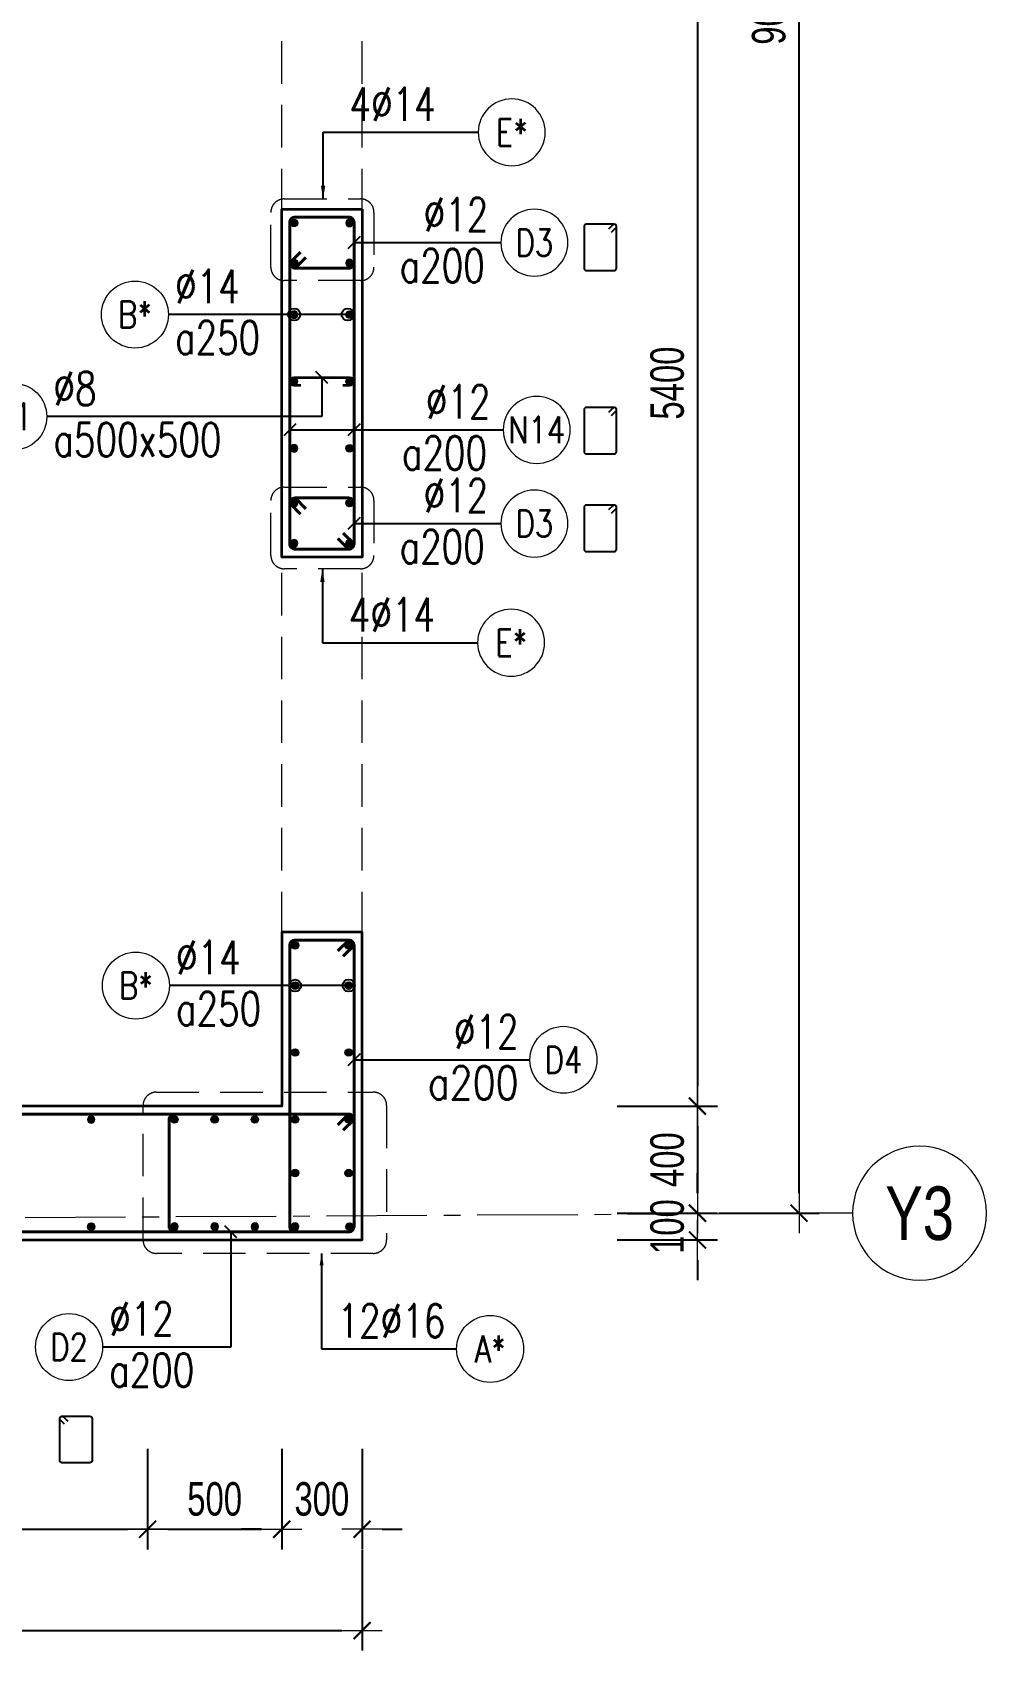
# Model space of a CAD drawing. Header units: millimetres. Extents: x 944027 to 981803, y -83026 to 82675.
# Drawn here: x 959941 to 963502, y 492 to 6536 of the extents above; entities that cross this region are included whole.
import ezdxf
from ezdxf.enums import TextEntityAlignment as Align

# ---------------------------------------------------------------- set-up
doc = ezdxf.new("R2010")
doc.units = ezdxf.units.MM
doc.header["$MEASUREMENT"] = 0
for name, pattern in [('HIDDEN2', [4.7625, 3.175, -1.5875]), ('HT_Dim Grid$0$CENTER2', [1.125, 0.75, -0.125, 0.125, -0.125]), ('HT_Grid$0$CENTER2', [1.125, 0.75, -0.125, 0.125, -0.125])]:
    doc.linetypes.add(name, pattern=pattern)
doc.layers.get('0').update_dxf_attribs({"lineweight": 20})
doc.layers.get('Defpoints').update_dxf_attribs({"color": 151, "lineweight": 9})
for name, color, linetype, lineweight in [('HT_Dim Grid$0$NDC_S_AXIS', 5, 'HT_Dim Grid$0$CENTER2', 13), ('HT_Dim Grid$0$NDC_S_SYMBOL', 1, 'Continuous', 15), ('HT_Dim Grid$0$NDC_S_TEXT SYMBOL', 7, 'Continuous', 20), ('HT_Grid$0$NDC_S_AXIS', 5, 'HT_Grid$0$CENTER2', 13), ('KC-LEADER', 153, 'Continuous', 18), ('KC-THEP', 6, 'Continuous', 40), ('NDC_S_BEAM', 3, 'HIDDEN2', 20), ('NDC_S_DIM', 1, 'Continuous', 15), ('NDC_S_HIDDEN', 8, 'HIDDEN2', 13), ('NDC_S_LEADER', 1, 'Continuous', 15), ('NDC_S_REBAR', 4, 'Continuous', 35), ('NDC_S_STIRRUP', 4, 'Continuous', 40), ('NDC_S_VN TEXT', 7, 'Continuous', 20), ('NDC_S_WALL', 6, 'Continuous', 35)]:
    doc.layers.add(name, color=color, linetype=linetype, lineweight=lineweight)
doc.layers.add('Ligature', color=1, linetype='Continuous')
doc.styles.add('HT_Dim Grid$0$NDC_ANNO', font='', dxfattribs={"width": 0.8})
doc.styles.add('NDC_ARIAL', font='arial.ttf', dxfattribs={"width": 0.85})
doc.styles.add('NDC_DIM', font='', dxfattribs={"width": 0.75})
doc.styles.add('NDC_EN TXT', font='romans.shx', dxfattribs={"width": 0.8})
doc.styles.get('HT_Dim Grid$0$NDC_ANNO').set_extended_font_data('Dotum')
doc.styles.get('NDC_DIM').set_extended_font_data('Dotum')
doc.dimstyles.new('NDC_1-50', dxfattribs={"dimscale": 50, "dimtxt": 2.5, "dimasz": 1, "dimexe": 1.5, "dimexo": 0, "dimgap": 0.8, "dimtad": 1, "dimdec": 0, "dimdsep": 46, "dimtxsty": 'NDC_ARIAL', "dimblk": 'DIMMARK', "dimcen": 49999.938995, "dimdle": 1.5, "dimclrd": 1, "dimclre": 1, "dimclrt": 3, "dimadec": 0, "dimazin": 0, "dimtfac": 1, "dimtdec": 0, "dimtix": 1, "dimtmove": 2, "dimatfit": 3, "dimfxl": 1, "dimarcsym": 0})
doc.dimstyles.new('NDC_dim_30', dxfattribs={"dimscale": 30, "dimtxt": 2.5, "dimasz": 1.5, "dimexe": 1.5, "dimexo": 2.5, "dimgap": 1, "dimtad": 1, "dimdec": 0, "dimzin": 0, "dimdsep": 46, "dimtxsty": 'NDC_DIM', "dimblk": 'DIMMARK', "dimcen": 0.09, "dimdle": 1.2, "dimclrd": 1, "dimclre": 1, "dimclrt": 3, "dimadec": 0, "dimazin": 0, "dimtfac": 1, "dimtdec": 0, "dimtix": 1, "dimtofl": 0, "dimtmove": 0, "dimatfit": 3, "dimfxl": 6, "dimfxlon": 1, "dimtolj": 1, "dimtzin": 0, "dimarcsym": 0})
doc.dimstyles.new('NDC_dim_50', dxfattribs={"dimscale": 50, "dimtxt": 2.5, "dimasz": 1.5, "dimexe": 1.5, "dimexo": 2.5, "dimgap": 1, "dimtad": 1, "dimdec": 0, "dimzin": 0, "dimdsep": 46, "dimtxsty": 'NDC_DIM', "dimblk": 'DIMMARK', "dimcen": 0.09, "dimdle": 1.2, "dimclrd": 1, "dimclre": 1, "dimclrt": 3, "dimadec": 0, "dimazin": 0, "dimtfac": 1, "dimtdec": 0, "dimtix": 1, "dimtofl": 0, "dimtmove": 0, "dimatfit": 3, "dimfxl": 6, "dimfxlon": 1, "dimtolj": 1, "dimtzin": 0, "dimarcsym": 0})

# ---------------------------------------------------------------- blocks, each defined once
blk = doc.blocks.new('THEP')
at = {"layer": 'KC-LEADER', "color": 6}
blk.add_circle((0, 0), 14, dxfattribs=at)
at = {"layer": 'KC-THEP'}
for p, q in [((-14, 0), (14, 0)), ((9.9, 9.9), (-9.9, -9.9)), ((-9.9, 9.9), (9.9, -9.9)), ((0, 14), (0, -14))]:
    blk.add_line(p, q, dxfattribs=at)
blk = doc.blocks.new('DIMMARK')
at = {"layer": 'NDC_S_DIM', "color": 1}
blk.add_line((-1.5, 0), (1, 0), dxfattribs=at)
at = {"layer": 'NDC_S_DIM', "color": 2, "const_width": 0.1}
blk.add_lwpolyline([(-0.424, -0.424), (0.424, 0.424)], dxfattribs=at)
blk = doc.blocks.new('*U10')
blk.add_circle((2.5, 0), 2.5)
at = {"layer": 'NDC_S_VN TEXT', "color": 3, "style": 'NDC_EN TXT'}
for tag, width, p in [('DK2', 0.75, (-0.85, 0.85)), ('KC2', 0.8, (-0.85, -2.97))]:
    blk.add_attdef(tag, text='', height=2.5, dxfattribs=dict(at, width=width)).set_placement(p, align=Align.RIGHT)
at = {"layer": 'NDC_S_VN TEXT', "color": 7, "style": 'NDC_EN TXT', "width": 0.8}
blk.add_attdef('SH3', text='', height=2, dxfattribs=at).set_placement((2.5, 0), align=Align.MIDDLE)
blk = doc.blocks.new('*U9')
blk.add_circle((2.5, 0), 2.5)
at = {"layer": 'NDC_S_VN TEXT', "color": 3, "style": 'NDC_EN TXT', "width": 0.75}
blk.add_attdef('DK2', text='', height=2.5, dxfattribs=at).set_placement((-0.85, 0.85), align=Align.RIGHT)
at = {"layer": 'NDC_S_VN TEXT', "color": 7, "style": 'NDC_EN TXT', "width": 0.8}
blk.add_attdef('SH3', text='', height=2, dxfattribs=at).set_placement((2.5, 0), align=Align.MIDDLE)
blk = doc.blocks.new('*U11')
blk.add_circle((-2.5, 0), 2.5)
at = {"layer": 'NDC_S_VN TEXT', "color": 3, "style": 'NDC_EN TXT', "width": 0.75}
for tag, p in [('DK1', (0.5, 0.85)), ('KC1', (0.5, -2.97))]:
    blk.add_attdef(tag, p, '', height=2.5, dxfattribs=at)
at = {"layer": 'NDC_S_VN TEXT', "color": 7, "style": 'NDC_EN TXT', "width": 0.8}
blk.add_attdef('SH2', text='', height=2, dxfattribs=at).set_placement((-2.5, 0), align=Align.MIDDLE)
blk = doc.blocks.new('*D335')
at = {"layer": 'Defpoints', "color": 0, "transparency": 16777216}
for p in [(958171.5, 2607.6), (960371.2, 2229.9), (960371.2, 945.6)]:
    blk.add_point(p, dxfattribs=at)
at = {"layer": 'NDC_S_DIM', "color": 1, "lineweight": -2, "transparency": 16777216}
for p, q in [((958171.5, 1245.6), (958171.5, 870.6)), ((960371.2, 1245.6), (960371.2, 870.6)), ((958246.5, 945.6), (960296.2, 945.6))]:
    blk.add_line(p, q, dxfattribs=at)
at = {"layer": 'NDC_S_DIM', "color": 1, "lineweight": -2, "transparency": 16777216, "xscale": 75, "yscale": 75, "zscale": 75, "rotation": 180}
blk.add_blockref('DIMMARK', (958171.5, 945.6), dxfattribs=at)
at = {"layer": 'NDC_S_DIM', "color": 1, "lineweight": -2, "transparency": 16777216, "xscale": 75, "yscale": 75, "zscale": 75}
blk.add_blockref('DIMMARK', (960371.2, 945.6), dxfattribs=at)
at = {"layer": 'NDC_S_DIM', "color": 3, "transparency": 16777216, "insert": (959271.4, 1058.2), "char_height": 125, "attachment_point": 5, "style": 'NDC_DIM'}
blk.add_mtext('\\A1;2200', dxfattribs=at)
blk = doc.blocks.new('*D336')
at = {"layer": 'Defpoints', "color": 0, "transparency": 16777216}
for p in [(960871.5, 2607.6), (960371.2, 2229.9), (960871.5, 945.6)]:
    blk.add_point(p, dxfattribs=at)
at = {"layer": 'NDC_S_DIM', "color": 1, "lineweight": -2, "transparency": 16777216}
for p, q in [((960371.2, 1245.6), (960371.2, 870.6)), ((960871.5, 1245.6), (960871.5, 870.6)), ((960446.2, 945.6), (960796.5, 945.6))]:
    blk.add_line(p, q, dxfattribs=at)
at = {"layer": 'NDC_S_DIM', "color": 1, "lineweight": -2, "transparency": 16777216, "xscale": 75, "yscale": 75, "zscale": 75, "rotation": 180}
blk.add_blockref('DIMMARK', (960371.2, 945.6), dxfattribs=at)
at = {"layer": 'NDC_S_DIM', "color": 1, "lineweight": -2, "transparency": 16777216, "xscale": 75, "yscale": 75, "zscale": 75}
blk.add_blockref('DIMMARK', (960871.5, 945.6), dxfattribs=at)
at = {"layer": 'NDC_S_DIM', "color": 3, "transparency": 16777216, "insert": (960621.4, 1058.2), "char_height": 125, "attachment_point": 5, "style": 'NDC_DIM'}
blk.add_mtext('\\A1;500', dxfattribs=at)
blk = doc.blocks.new('*D337')
at = {"layer": 'Defpoints', "color": 0, "transparency": 16777216}
for p in [(961171.5, 7357.6), (960871.5, 2607.6), (961171.5, 945.6)]:
    blk.add_point(p, dxfattribs=at)
at = {"layer": 'NDC_S_DIM', "color": 1, "lineweight": -2, "transparency": 16777216}
for p, q in [((960871.5, 1245.6), (960871.5, 870.6)), ((961171.5, 1245.6), (961171.5, 870.6)), ((960796.5, 945.6), (960721.5, 945.6)), ((961246.5, 945.6), (961321.5, 945.6))]:
    blk.add_line(p, q, dxfattribs=at)
at = {"layer": 'NDC_S_DIM', "color": 1, "lineweight": -2, "transparency": 16777216, "xscale": 75, "yscale": 75, "zscale": 75}
blk.add_blockref('DIMMARK', (960871.5, 945.6), dxfattribs=at)
at = {"layer": 'NDC_S_DIM', "color": 1, "lineweight": -2, "transparency": 16777216, "xscale": 75, "yscale": 75, "zscale": 75, "rotation": 180}
blk.add_blockref('DIMMARK', (961171.5, 945.6), dxfattribs=at)
at = {"layer": 'NDC_S_DIM', "color": 3, "transparency": 16777216, "insert": (961021.5, 1058.2), "char_height": 125, "attachment_point": 5, "style": 'NDC_DIM'}
blk.add_mtext('\\A1;300', dxfattribs=at)
blk = doc.blocks.new('*D344')
at = {"layer": 'Defpoints', "color": 0, "transparency": 16777216}
for p in [(961171.5, 11125.9), (962802.4, 11125.9), (961171.5, 2125.9)]:
    blk.add_point(p, dxfattribs=at)
at = {"layer": 'NDC_S_DIM', "color": 1, "lineweight": -2, "transparency": 16777216}
for p, q in [((962502.4, 11125.9), (962877.4, 11125.9)), ((962802.4, 2200.9), (962802.4, 11050.9)), ((962502.4, 2125.9), (962877.4, 2125.9))]:
    blk.add_line(p, q, dxfattribs=at)
at = {"layer": 'NDC_S_DIM', "color": 1, "lineweight": -2, "transparency": 16777216, "xscale": 75, "yscale": 75, "zscale": 75}
for p, rotation in [((962802.4, 11125.9), 90), ((962802.4, 2125.9), 270)]:
    blk.add_blockref('DIMMARK', p, dxfattribs=dict(at, rotation=rotation))
at = {"layer": 'NDC_S_DIM', "color": 3, "transparency": 16777216, "insert": (962689.8, 6625.9), "char_height": 125, "attachment_point": 5, "rotation": 90, "style": 'NDC_DIM'}
blk.add_mtext('\\A1;9000', dxfattribs=at)
blk = doc.blocks.new('*U22')
at = {"layer": 'HT_Dim Grid$0$NDC_S_SYMBOL'}
blk.add_line((5, 0), (9, 0), dxfattribs=at)
blk.add_circle((0, 0), 5, dxfattribs=at)
at = {"layer": 'HT_Dim Grid$0$NDC_S_TEXT SYMBOL', "color": 7, "style": 'HT_Dim Grid$0$NDC_ANNO', "width": 0.8}
blk.add_attdef('GRID', text='', height=4, rotation=270, dxfattribs=at).set_placement((0, 0), align=Align.MIDDLE)
blk = doc.blocks.new('*D358')
at = {"layer": 'Defpoints', "color": 0, "ltscale": 200, "transparency": 16777216}
for p in [(960871.5, 7925.9), (960871.5, 2525.9), (962423.3, 2525.9)]:
    blk.add_point(p, dxfattribs=at)
at = {"layer": 'NDC_S_DIM', "color": 1, "lineweight": -2, "ltscale": 200, "transparency": 16777216}
for p, q in [((962123.3, 7925.9), (962498.3, 7925.9)), ((962423.3, 7850.9), (962423.3, 2600.9)), ((962123.3, 2525.9), (962498.3, 2525.9))]:
    blk.add_line(p, q, dxfattribs=at)
at = {"layer": 'NDC_S_DIM', "color": 1, "lineweight": -2, "ltscale": 200, "transparency": 16777216, "xscale": 75, "yscale": 75, "zscale": 75}
for p, rotation in [((962423.3, 7925.9), 90), ((962423.3, 2525.9), 270)]:
    blk.add_blockref('DIMMARK', p, dxfattribs=dict(at, rotation=rotation))
at = {"layer": 'NDC_S_DIM', "color": 3, "ltscale": 200, "transparency": 16777216, "insert": (962310.7, 5225.9), "char_height": 125, "attachment_point": 5, "rotation": 90, "style": 'NDC_DIM'}
blk.add_mtext('\\A1;5400', dxfattribs=at)
blk = doc.blocks.new('*D359')
at = {"layer": 'Defpoints', "color": 0, "ltscale": 200, "transparency": 16777216}
for p in [(960871.5, 2525.9), (960871.5, 2125.9), (962423.3, 2125.9)]:
    blk.add_point(p, dxfattribs=at)
at = {"layer": 'NDC_S_DIM', "color": 1, "lineweight": -2, "ltscale": 200, "transparency": 16777216}
for p, q in [((962123.3, 2525.9), (962498.3, 2525.9)), ((962423.3, 2450.9), (962423.3, 2200.9)), ((962123.3, 2125.9), (962498.3, 2125.9))]:
    blk.add_line(p, q, dxfattribs=at)
at = {"layer": 'NDC_S_DIM', "color": 1, "lineweight": -2, "ltscale": 200, "transparency": 16777216, "xscale": 75, "yscale": 75, "zscale": 75}
for p, rotation in [((962423.3, 2525.9), 90), ((962423.3, 2125.9), 270)]:
    blk.add_blockref('DIMMARK', p, dxfattribs=dict(at, rotation=rotation))
at = {"layer": 'NDC_S_DIM', "color": 3, "ltscale": 200, "transparency": 16777216, "insert": (962310.7, 2325.9), "char_height": 125, "attachment_point": 5, "rotation": 90, "style": 'NDC_DIM'}
blk.add_mtext('\\A1;400', dxfattribs=at)
blk = doc.blocks.new('*D360')
at = {"layer": 'Defpoints', "color": 0, "ltscale": 200, "transparency": 16777216}
for p in [(960871.5, 2125.9), (960871.5, 2025.9), (962423.3, 2025.9)]:
    blk.add_point(p, dxfattribs=at)
at = {"layer": 'NDC_S_DIM', "color": 1, "lineweight": -2, "ltscale": 200, "transparency": 16777216}
for p, q in [((962423.3, 2200.9), (962423.3, 2275.9)), ((962123.3, 2125.9), (962498.3, 2125.9)), ((962123.3, 2025.9), (962498.3, 2025.9)), ((962423.3, 1950.9), (962423.3, 1875.9))]:
    blk.add_line(p, q, dxfattribs=at)
at = {"layer": 'NDC_S_DIM', "color": 1, "lineweight": -2, "ltscale": 200, "transparency": 16777216, "xscale": 75, "yscale": 75, "zscale": 75}
for p, rotation in [((962423.3, 2125.9), 270), ((962423.3, 2025.9), 90)]:
    blk.add_blockref('DIMMARK', p, dxfattribs=dict(at, rotation=rotation))
at = {"layer": 'NDC_S_DIM', "color": 3, "ltscale": 200, "transparency": 16777216, "insert": (962310.7, 2075.9), "char_height": 125, "attachment_point": 5, "rotation": 90, "style": 'NDC_DIM'}
blk.add_mtext('\\A1;100', dxfattribs=at)
blk = doc.blocks.new('*D364')
at = {"layer": 'Defpoints', "color": 0, "ltscale": 200, "transparency": 16777216}
for p in [(957471.5, 2125.9), (961171.5, 2025.9), (961171.5, 567.4)]:
    blk.add_point(p, dxfattribs=at)
at = {"layer": 'NDC_S_DIM', "color": 1, "lineweight": -2, "ltscale": 200, "transparency": 16777216}
for p, q in [((957471.5, 867.4), (957471.5, 492.4)), ((961171.5, 867.4), (961171.5, 492.4)), ((957546.5, 567.4), (961096.5, 567.4))]:
    blk.add_line(p, q, dxfattribs=at)
at = {"layer": 'NDC_S_DIM', "color": 1, "lineweight": -2, "ltscale": 200, "transparency": 16777216, "xscale": 75, "yscale": 75, "zscale": 75, "rotation": 180}
blk.add_blockref('DIMMARK', (957471.5, 567.4), dxfattribs=at)
at = {"layer": 'NDC_S_DIM', "color": 1, "lineweight": -2, "ltscale": 200, "transparency": 16777216, "xscale": 75, "yscale": 75, "zscale": 75}
blk.add_blockref('DIMMARK', (961171.5, 567.4), dxfattribs=at)
at = {"layer": 'NDC_S_DIM', "color": 3, "ltscale": 200, "transparency": 16777216, "insert": (959321.5, 679.9), "char_height": 125, "attachment_point": 5, "style": 'NDC_DIM'}
blk.add_mtext('\\A1;3700', dxfattribs=at)
blk = doc.blocks.new('*U13')
blk.add_circle((-2.5, 0), 2.5)
at = {"layer": 'NDC_S_VN TEXT', "color": 3, "style": 'NDC_EN TXT', "width": 0.75}
blk.add_attdef('DK1', (0.5, 0.85), '', height=2.5, dxfattribs=at)
at = {"layer": 'NDC_S_VN TEXT', "color": 7, "style": 'NDC_EN TXT', "width": 0.8}
blk.add_attdef('SH2', text='', height=2, dxfattribs=at).set_placement((-2.5, 0), align=Align.MIDDLE)
blk = doc.blocks.new('*U12')
blk.add_circle((-2.5, 0), 2.5)
at = {"layer": 'NDC_S_VN TEXT', "color": 3, "style": 'NDC_EN TXT', "width": 0.75}
for tag, p in [('DK1', (0.5, 0.85)), ('KC1', (0.5, -2.97))]:
    blk.add_attdef(tag, p, '', height=2.5, dxfattribs=at)
at = {"layer": 'NDC_S_VN TEXT', "color": 7, "style": 'NDC_EN TXT', "width": 0.8}
blk.add_attdef('SH2', text='', height=2, dxfattribs=at).set_placement((-2.5, 0), align=Align.MIDDLE)

msp = doc.modelspace()

# ---------------------------------------------------------------- linework, layer by layer
at = {"layer": 'HT_Grid$0$NDC_S_AXIS', "ltscale": 500}
msp.add_line((944726.6, 2025.9), (962802.4, 2125.9), dxfattribs=at)
at = {"layer": 'Ligature'}
for points in [[(962102.7, 5789.4), (962118.6, 5805.4, 0.668179), (962112.9, 5819.4), (962008.2, 5819.4, 0.414214), (962000.1, 5811.2), (962000.1, 5654.1, 0.414214), (962008.2, 5645.9), (962112.9, 5645.9, 0.414214), (962121, 5654.1), (962121, 5811.2, 0.668179), (962107.1, 5817), (962091.1, 5801)], [(962102.6, 5105), (962118.6, 5121, 0.668179), (962112.8, 5134.9), (962008.2, 5134.9, 0.414214), (962000, 5126.8), (962000, 4969.7, 0.414214), (962008.2, 4961.5), (962112.8, 4961.5, 0.414214), (962121, 4969.7), (962121, 5126.8, 0.668179), (962107.1, 5132.5), (962091.1, 5116.6)], [(962102.6, 4740.4), (962118.6, 4756.4, 0.668179), (962112.8, 4770.3), (962008.2, 4770.3, 0.414214), (962000, 4762.2), (962000, 4605.1, 0.414214), (962008.2, 4596.9), (962112.8, 4596.9, 0.414214), (962121, 4605.1), (962121, 4762.2, 0.668179), (962107.1, 4767.9), (962091.1, 4752)], [(960061.6, 1337.5), (960045.6, 1353.4, -0.668179), (960051.4, 1367.4), (960156, 1367.4, -0.414214), (960164.2, 1359.2), (960164.2, 1202.1, -0.414214), (960156, 1193.9), (960051.4, 1193.9, -0.414214), (960043.2, 1202.1), (960043.2, 1359.2, -0.668179), (960057.2, 1365), (960073.1, 1349)]]:
    msp.add_lwpolyline(points, format="xyb", dxfattribs=at)
at = {"layer": 'NDC_S_BEAM', "ltscale": 50}
for p, q in [((960871.5, 5867.6), (960871.5, 7267.6)), ((961171.5, 5867.6), (961171.5, 7267.6)), ((960871.5, 3167.6), (960871.5, 4567.6)), ((961171.5, 3167.6), (961171.5, 4567.6))]:
    msp.add_line(p, q, dxfattribs=at)
at = {"layer": 'NDC_S_HIDDEN', "ltscale": 50}
for points in [[(960881.2, 5913.6), (961166, 5913.6, -0.414214), (961216, 5863.6), (961216, 5658.6, -0.414214), (961166, 5608.6), (960881.2, 5608.6, -0.414214), (960831.2, 5658.6), (960831.2, 5863.6, -0.414214)], [(960881.2, 4837.5), (961166, 4837.5, -0.414214), (961216, 4787.5), (961216, 4582.5, -0.414214), (961166, 4532.5), (960881.2, 4532.5, -0.414214), (960831.2, 4582.5), (960831.2, 4787.5, -0.414214)], [(961213.3, 1975.9), (960404.2, 1975.9, -0.414214), (960354.2, 2025.9), (960354.2, 2528.1, -0.414214), (960404.2, 2578.1), (961213.3, 2578.1, -0.414214), (961263.3, 2528.1), (961263.3, 2025.9, -0.414214)]]:
    msp.add_lwpolyline(points, format="xyb", close=True, dxfattribs=at)
at = {"layer": 'NDC_S_REBAR'}
msp.add_lwpolyline([(960943, 5216.9), (960918, 5216.9, -1), (960918, 5246.9), (961125, 5246.9, -1), (961125, 5216.9), (961100, 5216.9)], format="xyb", dxfattribs=at)
at = {"layer": 'NDC_S_STIRRUP'}
for points in [[(961101.5, 4665.9), (961141.5, 4625.9, -0.414214), (961121.5, 4605.9), (960921.5, 4605.9, -0.414214), (960901.5, 4625.9), (960901.5, 5825.9, -0.414214), (960921.5, 5845.9), (961121.5, 5845.9, -0.414214), (961141.5, 5825.9), (961141.5, 4625.9, -0.414214), (961121.5, 4605.9), (961081.5, 4645.9)], [(960941.5, 5715), (960901.5, 5675, 0.414214), (960921.5, 5655), (961121.5, 5655, 0.414214), (961141.5, 5675), (961141.5, 5825.9, 0.414214), (961121.5, 5845.9), (960921.5, 5845.9, 0.414214), (960901.5, 5825.9), (960901.5, 5675, 0.414214), (960921.5, 5655), (960961.5, 5695)], [(960941.5, 4736.9), (960901.5, 4776.9, -0.414214), (960921.5, 4796.9), (961121.5, 4796.9, -0.414214), (961141.5, 4776.9), (961141.5, 4625.9, -0.414214), (961121.5, 4605.9), (960921.5, 4605.9, -0.414214), (960901.5, 4625.9), (960901.5, 4776.9, -0.414214), (960921.5, 4796.9), (960961.5, 4756.9)], [(961101.6, 3085.9), (961141.6, 3125.9, 0.414214), (961121.6, 3145.9), (960921.6, 3145.9, 0.414214), (960901.6, 3125.9), (960901.5, 2075.9, 0.414214), (960921.5, 2055.9), (961121.5, 2055.9, 0.414214), (961141.5, 2075.9), (961141.6, 3125.9, 0.414214), (961121.6, 3145.9), (961081.6, 3105.9)], [(961081.5, 2455.9), (961121.5, 2495.9, -0.414214), (961141.5, 2475.9), (961141.5, 2075.9, -0.414214), (961121.5, 2055.9), (953671.5, 2055.9, -0.414214), (953651.5, 2075.9), (953651.5, 2475.9, -0.414214), (953671.5, 2495.9), (961121.5, 2495.9, -0.414214), (961141.5, 2475.9), (961101.5, 2435.9)], [(961081.5, 2455.9), (961121.5, 2495.9, -0.414214), (961141.5, 2475.9), (961141.5, 2075.9, -0.414214), (961121.5, 2055.9), (960471.5, 2055.9, -0.414214), (960451.5, 2075.9), (960451.5, 2475.9, -0.414214), (960471.5, 2495.9), (961121.5, 2495.9, -0.414214), (961141.5, 2475.9), (961101.5, 2435.9)]]:
    msp.add_lwpolyline(points, format="xyb", dxfattribs=at)
at = {"layer": 'NDC_S_WALL', "ltscale": 10}
msp.add_lwpolyline([(953571.5, 2025.9), (961171.5, 2025.9), (961171.5, 3175.9), (960871.5, 3175.9), (960871.5, 2525.9), (958171.5, 2525.9), (958171.5, 7925.9)], dxfattribs=at)
at = {"layer": 'NDC_S_WALL'}
msp.add_lwpolyline([(961171.5, 5875.9), (961171.5, 4575.9), (960871.5, 4575.9), (960871.5, 5875.9)], close=True, dxfattribs=at)

# ---------------------------------------------------------------- block references
at = {"layer": 'HT_Dim Grid$0$NDC_S_AXIS'}
ref = msp.add_blockref('*U22', (963252.4, 2125.9), dxfattribs=dict(at, xscale=-50, yscale=50, zscale=50))
ref.add_attrib('GRID', 'Y3', dxfattribs={"layer": 'HT_Dim Grid$0$NDC_S_TEXT SYMBOL', "color": 7, "height": 200, "style": 'HT_Dim Grid$0$NDC_ANNO', "width": 0.8}).set_placement((963252.4, 2125.9), align=Align.MIDDLE)
at = {"layer": 'KC-THEP'}
for p, rotation in [((960918, 5824.1), 189.6685644363809), ((960918, 5674.1), 189.6685644363809), ((961125, 5481.9), 9.668564436380946), ((961125, 5231.9), 9.668564436380946), ((961125, 4981.9), 9.668564436380946), ((961125, 4777.8), 9.668564436380946), ((961125, 4627.8), 9.668564436380946), ((960921.6, 3125.9), 9.668564436380926), ((961121.6, 3125.9), 9.668564436380926), ((960921.5, 2975.9), 9.668564436380926), ((961121.5, 2975.9), 9.668564436380926), ((960921.5, 2725.9), 9.668564436380926), ((961121.5, 2725.9), 9.668564436380926), ((960471.5, 2475.9), 9.66856443638095), ((960621.5, 2475.9), 9.66856443638095), ((960771.5, 2475.9), 9.66856443638095), ((960921.5, 2475.9), 9.668564436380926), ((961121.5, 2475.9), 9.668564436380926), ((960921.5, 2275.9), 9.668564436380946), ((961121.5, 2275.9), 9.668564436380946), ((960160.5, 2075.9), 189.6685644363809), ((961125, 2075.9), 9.668564436380946)]:
    msp.add_blockref('THEP', p, dxfattribs=dict(at, rotation=rotation))
at = {"layer": 'KC-THEP', "xscale": -1}
for p, rotation in [((961125, 5824.1), 170.331435563619), ((961125, 5674.1), 170.331435563619), ((960918, 5481.9), 350.3314355636191), ((960918, 5231.9), 350.3314355636191), ((960918, 4981.9), 350.3314355636191), ((960918, 4777.8), 350.3314355636191), ((960918, 4627.8), 350.3314355636191), ((960160.5, 2475.9), 350.3314355636191), ((960471.5, 2075.9), 170.331435563619), ((960621.5, 2075.9), 170.331435563619), ((960771.5, 2075.9), 170.331435563619), ((960921.5, 2075.9), 170.331435563619)]:
    msp.add_blockref('THEP', p, dxfattribs=dict(at, rotation=rotation))
at = {"layer": 'NDC_S_VN TEXT'}
ref = msp.add_blockref('*U13', (961605.3, 6162.4), dxfattribs=dict(at, xscale=-50, yscale=50, zscale=50))
ref.add_attrib('SH2', 'E*', dxfattribs={"color": 7, "height": 100, "style": 'NDC_EN TXT', "width": 0.8}).set_placement((961730.3, 6162.4), align=Align.MIDDLE)
ref.add_attrib('DK1', '4%%C14', (961125, 6204.7), dxfattribs={"color": 3, "height": 125, "style": 'NDC_EN TXT', "width": 0.75})
ref = msp.add_blockref('*U11', (961689.7, 5750.4), dxfattribs=dict(at, xscale=-50, yscale=50, zscale=50))
ref.add_attrib('SH2', 'D3', dxfattribs={"color": 7, "height": 100, "style": 'NDC_EN TXT', "width": 0.8}).set_placement((961814.7, 5750.4), align=Align.MIDDLE)
ref.add_attrib('DK1', '%%C12', (961401.4, 5792.7), dxfattribs={"color": 3, "height": 125, "style": 'NDC_EN TXT', "width": 0.75})
ref.add_attrib('KC1', 'a200', (961312.1, 5601.8), dxfattribs={"color": 3, "height": 125, "style": 'NDC_EN TXT', "width": 0.75})
at = {"layer": 'NDC_S_VN TEXT', "xscale": 50, "yscale": 50, "zscale": 50}
for name, p, values in [('*U11', (960449, 5481.9), {'SH2': 'B*', 'DK1': '%%C14', 'KC1': 'a250'}), ('*U12', (959995, 5100.6), {'SH2': 'C1', 'DK1': '%%c8', 'KC1': 'a500x500'}), ('*U11', (960452.5, 2975.9), {'SH2': 'B*', 'DK1': '%%C14', 'KC1': 'a250'}), ('*U10', (961798.2, 2698.8), {'SH3': 'D4', 'DK2': '%%C12', 'KC2': 'a200'}), ('*U11', (960202.9, 1626.1), {'SH2': 'D2', 'DK1': '%%C12', 'KC1': 'a200'}), ('*U9', (961524.5, 1619), {'SH3': 'A*', 'DK2': '12%%C16'})]:
    msp.add_blockref(name, p, dxfattribs=at).add_auto_attribs(values)
at = {"layer": 'NDC_S_VN TEXT'}
ref = msp.add_blockref('*U11', (961698.3, 5051.1), dxfattribs=dict(at, xscale=-50, yscale=50, zscale=50))
ref.add_attrib('SH2', 'N14', dxfattribs={"color": 7, "height": 100, "style": 'NDC_EN TXT', "width": 0.8}).set_placement((961823.3, 5051.1), align=Align.MIDDLE)
ref.add_attrib('DK1', '%%C12', (961409.9, 5093.4), dxfattribs={"color": 3, "height": 125, "style": 'NDC_EN TXT', "width": 0.75})
ref.add_attrib('KC1', 'a200', (961320.6, 4902.5), dxfattribs={"color": 3, "height": 125, "style": 'NDC_EN TXT', "width": 0.75})
ref = msp.add_blockref('*U11', (961689.7, 4701.4), dxfattribs=dict(at, xscale=-50, yscale=50, zscale=50))
ref.add_attrib('SH2', 'D3', dxfattribs={"color": 7, "height": 100, "style": 'NDC_EN TXT', "width": 0.8}).set_placement((961814.7, 4701.4), align=Align.MIDDLE)
ref.add_attrib('DK1', '%%C12', (961401.3, 4743.7), dxfattribs={"color": 3, "height": 125, "style": 'NDC_EN TXT', "width": 0.75})
ref.add_attrib('KC1', 'a200', (961312, 4552.8), dxfattribs={"color": 3, "height": 125, "style": 'NDC_EN TXT', "width": 0.75})
ref = msp.add_blockref('*U13', (961602.9, 4256.4), dxfattribs=dict(at, xscale=-50, yscale=50, zscale=50))
ref.add_attrib('SH2', 'E*', dxfattribs={"color": 7, "height": 100, "style": 'NDC_EN TXT', "width": 0.8}).set_placement((961727.9, 4256.4), align=Align.MIDDLE)
ref.add_attrib('DK1', '4%%C14', (961122.5, 4298.7), dxfattribs={"color": 3, "height": 125, "style": 'NDC_EN TXT', "width": 0.75})

# ---------------------------------------------------------------- dimensions: what is measured, and where the dimension line sits
at = {"layer": 'NDC_S_DIM'}
dim = msp.add_linear_dim(base=(962802.4, 11125.9), p1=(961171.5, 2125.9), p2=(961171.5, 11125.9), angle=90, dimstyle='NDC_dim_50', dxfattribs=at)
dim.commit()
dim.dimension.update_dxf_attribs({"geometry": '*D344', "text_midpoint": (962689.8, 6625.9)})
at = {"layer": 'NDC_S_DIM', "ltscale": 200}
for base, p1, p2, picture, middle in [((962423.3, 2525.9), (960871.5, 7925.9), (960871.5, 2525.9), '*D358', (962310.7, 5225.9)), ((962423.3, 2125.9), (960871.5, 2525.9), (960871.5, 2125.9), '*D359', (962310.7, 2325.9)), ((962423.3, 2025.9), (960871.5, 2125.9), (960871.5, 2025.9), '*D360', (962310.7, 2075.9))]:
    dim = msp.add_linear_dim(base=base, p1=p1, p2=p2, angle=90, dimstyle='NDC_dim_50', override={"dimtmove": 1}, dxfattribs=at)
    dim.commit()
    dim.dimension.update_dxf_attribs({"geometry": picture, "text_midpoint": middle})
at = {"layer": 'NDC_S_DIM'}
for base, p1, p2, picture, middle in [((961171.5, 945.6), (960871.5, 2607.6), (961171.5, 7357.6), '*D337', (961021.5, 1058.2)), ((960371.2, 945.6), (958171.5, 2607.6), (960371.2, 2229.9), '*D335', (959271.4, 1058.2)), ((960871.5, 945.6), (960371.2, 2229.9), (960871.5, 2607.6), '*D336', (960621.4, 1058.2))]:
    dim = msp.add_linear_dim(base=base, p1=p1, p2=p2, dimstyle='NDC_dim_50', override={"dimtmove": 1}, dxfattribs=at)
    dim.commit()
    dim.dimension.update_dxf_attribs({"geometry": picture, "text_midpoint": middle})
at = {"layer": 'NDC_S_DIM', "ltscale": 200}
dim = msp.add_linear_dim(base=(961171.5, 567.4), p1=(957471.5, 2125.9), p2=(961171.5, 2025.9), dimstyle='NDC_dim_50', override={"dimtmove": 1}, dxfattribs=at)
dim.commit()
dim.dimension.update_dxf_attribs({"geometry": '*D364', "text_midpoint": (959321.5, 679.9)})

# ---------------------------------------------------------------- leaders
at = {"layer": 'NDC_S_LEADER'}
for points, dimstyle, override in [([(961026, 5913.6), (961026, 6162.4), (961607.6, 6162.4)], 'NDC_1-50', {"dimgap": 0.8, "dimtad": 0}), ([(961141.5, 5750.4), (961691.8, 5750.4)], 'NDC_dim_30', {"dimtad": 0, "dimldrblk": 'Oblique'}), ([(961117.9, 5482.2), (960449, 5481.9)], 'NDC_dim_30', {"dimtad": 0, "dimldrblk": 'Origin'}), ([(960918, 5481.9), (960449, 5481.9)], 'NDC_dim_30', {"dimtad": 0, "dimldrblk": 'Origin'}), ([(961021.5, 5246.9), (961021.5, 5100.9), (959995, 5100.7)], 'NDC_dim_30', {"dimtad": 0, "dimldrblk": 'Oblique'}), ([(960901.5, 5050.9), (961698.3, 5050.9)], 'NDC_dim_30', {"dimtad": 0, "dimldrblk": 'Oblique'}), ([(961141.5, 5050.9), (961698.3, 5050.9)], 'NDC_dim_30', {"dimtad": 0, "dimldrblk": 'Oblique'}), ([(961141.5, 4701.4), (961691.8, 4701.4)], 'NDC_dim_30', {"dimtad": 0, "dimldrblk": 'Oblique'}), ([(961023.6, 4532.5), (961023.6, 4256.4), (961605.2, 4256.4)], 'NDC_1-50', {"dimgap": 0.8, "dimtad": 0}), ([(961121.5, 2976.2), (960452.5, 2975.9)], 'NDC_dim_30', {"dimtad": 0, "dimldrblk": 'Origin'}), ([(960921.5, 2975.9), (960452.5, 2975.9)], 'NDC_dim_30', {"dimtad": 0, "dimldrblk": 'Origin'}), ([(961141.5, 2698.8), (961798.2, 2698.8)], 'NDC_dim_30', {"dimtad": 0, "dimldrblk": 'Oblique'}), ([(960681.3, 2055.9), (960681.3, 1626.1), (960202.9, 1626.1)], 'NDC_dim_30', {"dimtad": 0, "dimldrblk": 'Oblique'}), ([(961020.7, 1975.9), (961020.7, 1619), (961524.5, 1619)], 'NDC_dim_30', {"dimtad": 0})]:
    msp.add_leader(points, dimstyle=dimstyle, override=override, dxfattribs=at)

doc.saveas('drawing.dxf')
